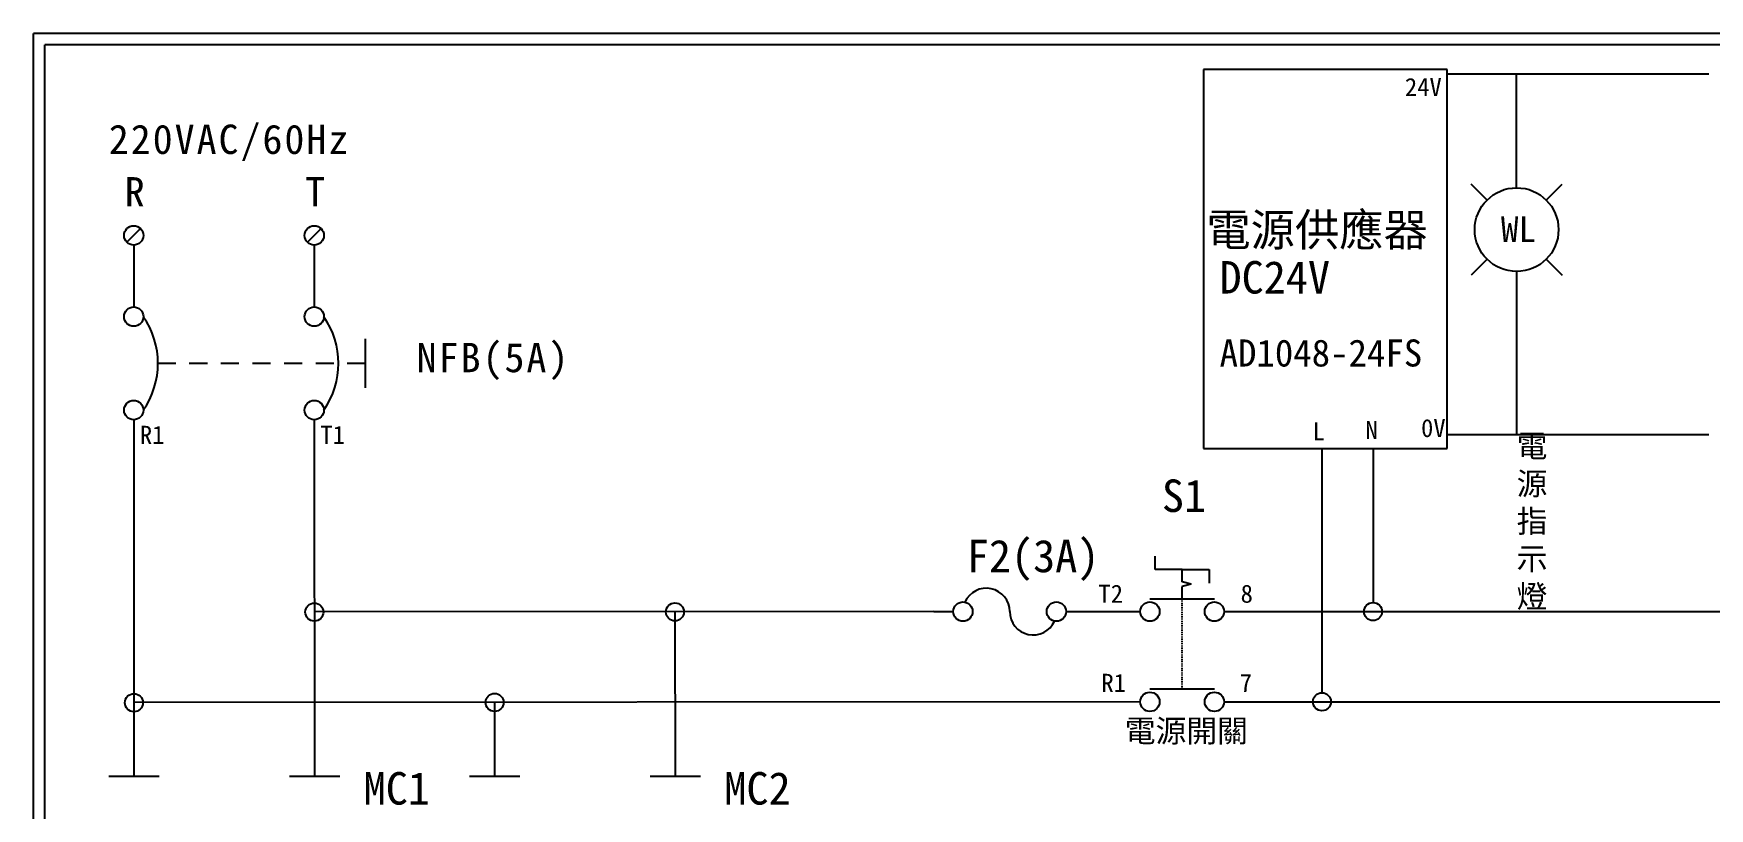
# Model space of a CAD drawing. Extents: x 10 to 297, y 3 to 207.
# Drawn here: x 10 to 195.7, y 121.1 to 207 of the extents above; entities that cross this region are included whole.
import ezdxf
from ezdxf.enums import TextEntityAlignment as Align

# ---------------------------------------------------------------- set-up
doc = ezdxf.new("R2010")
doc.units = 0
doc.linetypes.add('DASHED', pattern=[0.2, 0.1, -0.1])
doc.linetypes.add('HIDDEN9', pattern=[3.5, 2, -1.5])
doc.layers.get('0').update_dxf_attribs({"linetype": 'CONTINUOUS'})
for name, color, linetype in [('7', 7, 'CONTINUOUS'), ('圖框層', 7, 'CONTINUOUS'), ('標尺寸層', 3, 'CONTINUOUS')]:
    doc.layers.add(name, color=color, linetype=linetype)
doc.styles.add('CNS', font='romanc.shx', dxfattribs={"bigfont": 'chineset.shx'})
doc.styles.add('STSL', font='kaiu.ttf')
doc.styles.add('標楷體', font='kaiu.ttf')

# ---------------------------------------------------------------- blocks, each defined once
blk = doc.blocks.new('FUSE')
at = {"color": 7}
for p, q in [((0, 0), (2.14, 0)), ((14.64, 0), (16.78, 0))]:
    blk.add_line(p, q, dxfattribs=at)
for centre in [(3.21, 0), (13.56, 0)]:
    blk.add_circle(centre, 1.07)
for centre, start, end in [((5.8, 0), 0, 156.116), ((10.98, 0), 180, 336.116)]:
    blk.add_arc(centre, 2.59, start, end, dxfattribs=at)

msp = doc.modelspace()

# ---------------------------------------------------------------- linework, layer by layer
for p, q in [((166.62, 202.98), (139.62, 202.98)), ((139.62, 202.98), (139.62, 160.98)), ((166.62, 160.98), (166.62, 202.98)), ((195.6, 202.45), (166.62, 202.45)), ((174.31, 193.77), (174.31, 202.45)), ((174.31, 189.87), (174.31, 193.77)), ((171.03, 188.51), (169.26, 190.28)), ((177.59, 188.51), (179.36, 190.28)), ((21.85, 185.35), (20.34, 183.83)), ((41.85, 185.35), (40.34, 183.83)), ((171.03, 181.95), (169.26, 180.18)), ((174.31, 180.59), (174.31, 176.64)), ((177.59, 181.95), (179.36, 180.18)), ((174.31, 176.64), (174.31, 162.5)), ((21.1, 164.1), (21.12, 124.67)), ((41.1, 164.1), (41.12, 124.67)), ((195.6, 162.5), (166.62, 162.5)), ((139.62, 160.98), (162.62, 160.98)), ((152.73, 160.98), (152.73, 133.9)), ((158.4, 160.98), (158.4, 143.9)), ((162.62, 160.98), (166.62, 160.98)), ((134.25, 147.55), (134.25, 149.05)), ((137.25, 147.55), (134.25, 147.55)), ((137.25, 147.55), (140.25, 147.55)), ((140.25, 147.55), (140.25, 146.05)), ((138.25, 145.94), (137.25, 146.2)), ((138.25, 145.94), (137.25, 145.67)), ((81.06, 142.89), (81.07, 124.67)), ((124.4, 142.9), (132.61, 142.9)), ((126.54, 142.9), (132.61, 142.9)), ((141.89, 142.9), (285.61, 142.9)), ((61.08, 132.86), (61.08, 124.67)), ((141.89, 132.9), (199.85, 132.9))]:
    msp.add_line(p, q)
at = {"color": 7, "linetype": 'HIDDEN9'}
msp.add_line((46.76, 170.41), (23.79, 170.41), dxfattribs=at)
for centre, radius in [((174.31, 185.23), 4.64), ((21.1, 184.59), 1.07), ((41.1, 184.59), 1.07), ((21.1, 175.59), 1.07), ((41.1, 175.59), 1.07), ((21.1, 165.23), 1.07), ((41.1, 165.23), 1.07), ((158.4, 142.9), 1), ((152.73, 132.9), 1)]:
    msp.add_circle(centre, radius)
at = {"color": 7}
for centre in [(14.74, 170.41), (34.74, 170.41)]:
    msp.add_arc(centre, 9.05, 325.1286, 34.8714, dxfattribs=at)
at = {"layer": '7'}
for p, q in [((137.25, 146.2), (137.25, 147.55)), ((137.25, 144.33), (137.25, 145.67)), ((133.68, 144.33), (140.82, 144.33)), ((133.68, 134.33), (140.82, 134.33))]:
    msp.add_line(p, q, dxfattribs=at)
at = {"layer": '7', "linetype": 'DASHED'}
msp.add_line((137.25, 134.33), (137.25, 144.33), dxfattribs=at)
at = {"layer": '7'}
for centre in [(133.68, 142.9), (140.82, 142.9), (133.68, 132.9), (140.82, 132.9)]:
    msp.add_circle(centre, 1.07, dxfattribs=at)
at = {"layer": '圖框層', "color": 7}
for p, q in [((297, 206.97), (10, 206.97)), ((10, 3), (10, 206.97)), ((295.75, 205.72), (11.25, 205.72)), ((11.25, 4.25), (11.25, 205.72))]:
    msp.add_line(p, q, dxfattribs=at)
at = {"layer": '標尺寸層', "color": 7}
for p, q in [((21.1, 183.52), (21.1, 176.66)), ((41.1, 183.52), (41.1, 176.66)), ((46.76, 173.14), (46.76, 167.68)), ((21.1, 164.16), (21.1, 164.1)), ((41.1, 164.16), (41.1, 164.1)), ((109.76, 142.9), (41.11, 142.87)), ((132.61, 132.9), (21.12, 132.83)), ((18.35, 124.67), (23.92, 124.67)), ((38.35, 124.67), (43.92, 124.67)), ((58.31, 124.67), (63.88, 124.67)), ((78.31, 124.67), (83.88, 124.67))]:
    msp.add_line(p, q, dxfattribs=at)
for centre in [(41.11, 142.84), (81.06, 142.86), (21.12, 132.8), (61.08, 132.83)]:
    msp.add_circle(centre, 1, dxfattribs=at)

# ---------------------------------------------------------------- block references
at = {"color": 7}
msp.add_blockref('FUSE', (109.76, 142.9), dxfattribs=at)

# ---------------------------------------------------------------- texts
msp.add_text('WL', height=2.856, dxfattribs=at).set_placement((174.51, 185.28), align=Align.MIDDLE_CENTER)
at = {"color": 0, "char_height": 3.25, "style": '標楷體'}
for s, insert, width, attachment_point in [('\\pt6.5;{\\T1.1;220VAC/60Hz}', (18.34, 196.87), 35.213, 1), ('\\pt6.5;{\\T1.1;R}', (20.1, 191.05), 2, 1), ('\\pt6.5;{\\T1.1;T}', (40.1, 191.05), 2, 1), ('\\pt6.5;{\\T1.1;NFB(5A)}', (60.96, 172.68), 24.6072, 2)]:
    msp.add_mtext(s, dxfattribs=dict(at, insert=insert, width=width, attachment_point=attachment_point))
at = {"layer": '圖框層', "color": 4, "style": 'STSL'}
for s, height, p in [('24V', 2, (161.93, 200.04)), ('電源供應器', 3.6, (139.93, 183.41)), ('DC24V', 3.6, (141.39, 178.15)), ('AD1048-24FS', 3, (141.4, 170.06)), ('R1', 2, (21.78, 161.49)), ('T1', 2, (41.78, 161.49)), ('L', 2, (151.69, 161.89)), ('N', 2, (157.56, 162.04)), ('0V', 2, (163.72, 162.24)), ('S1', 3.6, (135.01, 153.94)), ('F2(3A)', 3.6, (113.39, 147.26)), ('T2', 2, (127.98, 143.88)), ('8', 2, (143.73, 143.88)), ('R1', 2, (128.31, 134)), ('7', 2, (143.64, 134)), ('MC1', 3.6, (46.57, 121.51)), ('MC2', 3.6, (86.53, 121.51))]:
    msp.add_text(s, height=height, dxfattribs=at).set_placement(p)
at = {"layer": '標尺寸層', "color": 7, "char_height": 2.5, "attachment_point": 1, "style": 'CNS'}
for s, insert, width in [('{\\fDFKai-SB|b0|i0|c136|p65;電\\P源指示燈}', (174.31, 162.5), 4.1392), ('{\\fDFKai-SB|b0|i0|c136|p65;電源開關}', (130.9, 130.93), 14.0847)]:
    msp.add_mtext(s, dxfattribs=dict(at, insert=insert, width=width))

doc.saveas('drawing.dxf')
